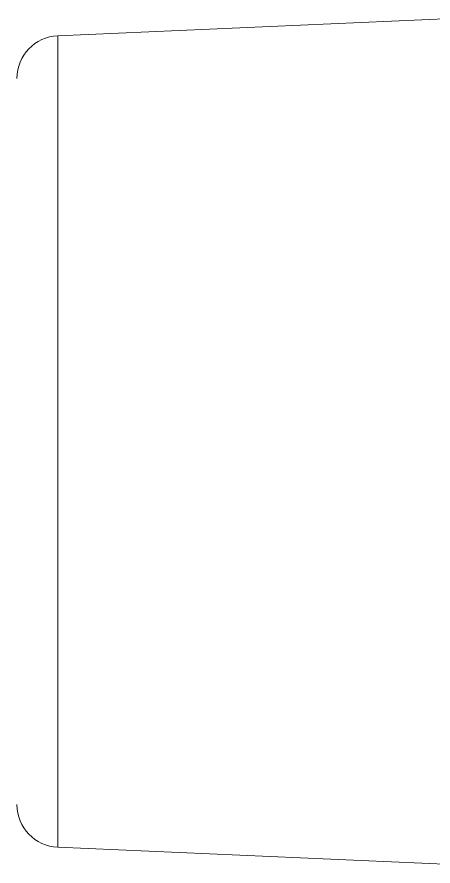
# Model space of a CAD drawing. Extents: x -382 to 1420, y -377 to 265.
# Drawn here: x 232.559 to 232.864, y -164.587 to -163.965 of the extents above; entities that cross this region are included whole.
import ezdxf

# ---------------------------------------------------------------- set-up
doc = ezdxf.new("R2010")
doc.units = 0
doc.header["$MEASUREMENT"] = 0
doc.layers.add('AV-Anno-Iden', color=154, linetype='CONTINUOUS')
doc.layers.add('AV-Detl-Obje-Brkt', color=202, linetype='CONTINUOUS')

# ---------------------------------------------------------------- blocks, each defined once
blk = doc.blocks.new('A$C429A2651')
at = {"layer": 'AV-Detl-Obje-Brkt', "linetype": 'Continuous', "lineweight": 15}
for p, q in [((30.63662, 12.15849), (30.32169, 12.14474)), ((30.32169, 12.14474), (30.32169, 12.01175)), ((30.32169, 12.01175), (30.32169, 11.55024)), ((30.32169, 11.55024), (30.63662, 11.53649))]:
    blk.add_line(p, q, dxfattribs=at)
for centre, start, end in [((30.32306, 12.11354), 92.5, 180), ((30.32306, 11.58144), 180, 267.5)]:
    blk.add_arc(centre, 0.03123, start, end, dxfattribs=at)

msp = doc.modelspace()

# ---------------------------------------------------------------- block references
at = {"layer": 'AV-Anno-Iden'}
msp.add_blockref('A$C429A2651', (202.26765, -176.12359), dxfattribs=at)

doc.saveas('drawing.dxf')
